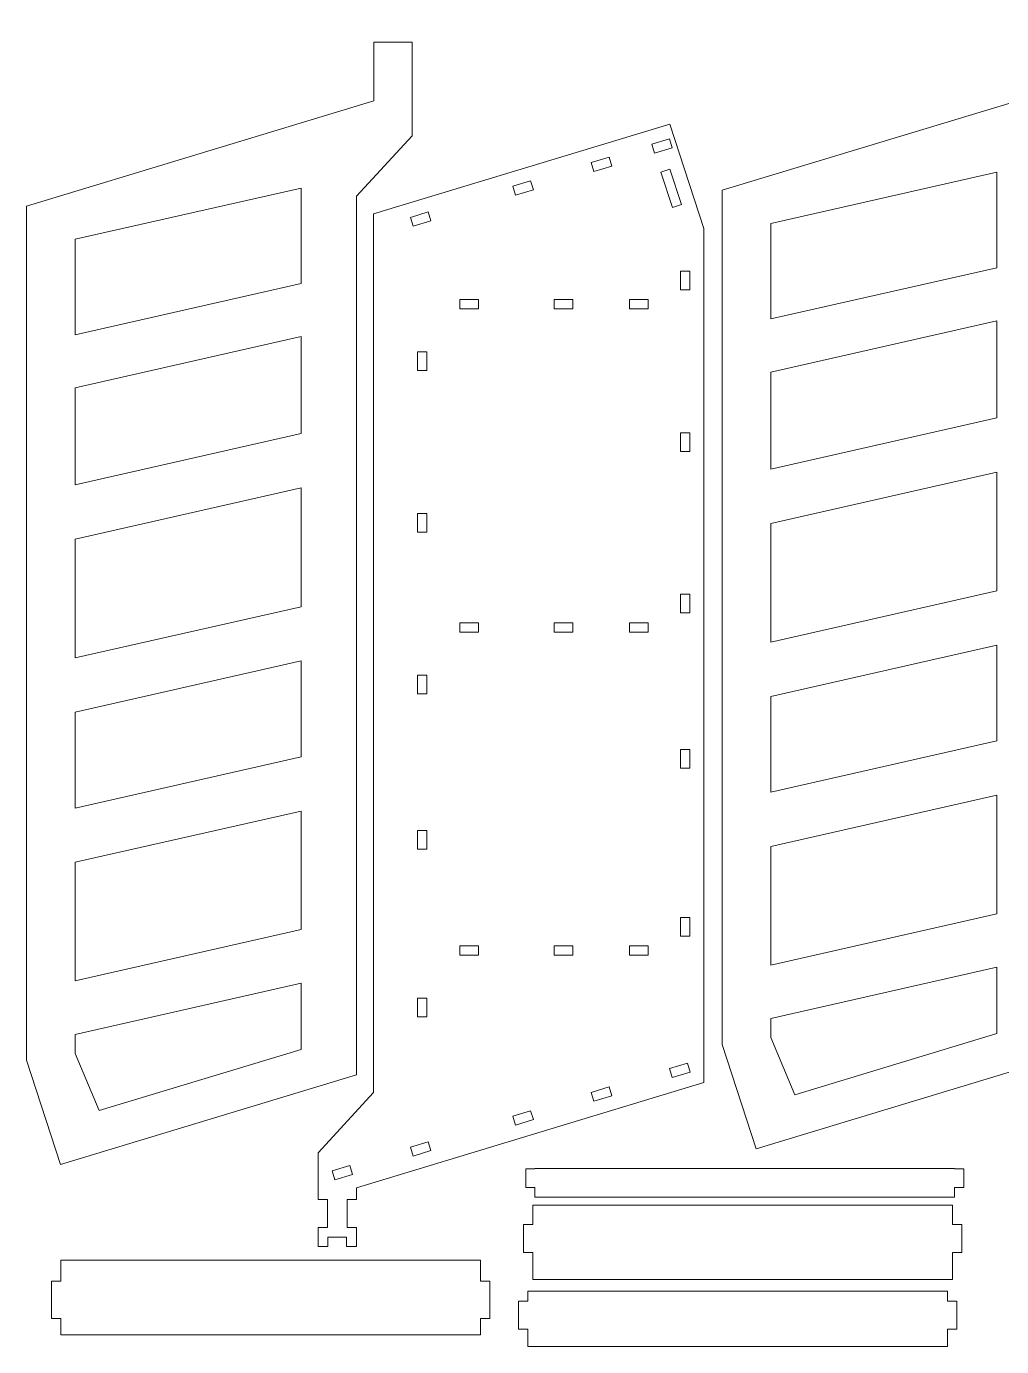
# Model space of a CAD drawing. Header units: centimetres. Extents: x -259 to 261, y 17 to 228.
# Drawn here: x 27.34 to 58.9, y 175.67 to 218.37 of the extents above; entities that cross this region are included whole.
import ezdxf

# ---------------------------------------------------------------- set-up
doc = ezdxf.new("R2010")
doc.units = ezdxf.units.CM
doc.header["$MEASUREMENT"] = 0
doc.layers.add('layer 1', color=7, linetype='Continuous')

msp = doc.modelspace()

# ---------------------------------------------------------------- linework, layer by layer
at = {"layer": 'layer 1', "color": 250, "lineweight": 9}
for points, knots in [([(50.95992, 182.07011), (50.95992, 182.07011), (60.54298, 184.97032), (60.54298, 184.97032), (60.54298, 184.97032), (60.54298, 184.97032), (60.54298, 213.3859), (60.54298, 213.3859), (60.54298, 213.3859), (60.54298, 213.3859), (62.33581, 215.33885), (62.33581, 215.33885), (62.33581, 215.33885), (62.33581, 215.33885), (62.33581, 218.37073), (62.33581, 218.37073), (62.33581, 218.37073), (62.33581, 218.37073), (61.10186, 218.37073), (61.10186, 218.37073), (61.10186, 218.37073), (61.10186, 218.37073), (61.10186, 216.47462), (61.10186, 216.47462), (61.10186, 216.47462), (61.10186, 216.47462), (49.85326, 213.07035), (49.85326, 213.07035), (49.85326, 213.07035), (49.85326, 213.07035), (49.85326, 185.44307), (49.85326, 185.44307), (49.85326, 185.44307), (49.85326, 185.44307), (50.95992, 182.07011), (50.95992, 182.07011)], [0, 0, 0, 0, 0.1, 0.1, 0.1, 0.1, 0.2, 0.2, 0.2, 0.2, 0.3, 0.3, 0.3, 0.3, 0.4, 0.4, 0.4, 0.4, 0.5, 0.5, 0.5, 0.5, 0.6, 0.6, 0.6, 0.6, 0.7, 0.7, 0.7, 0.7, 0.8, 0.8, 0.8, 0.8, 1, 1, 1, 1]), ([(28.44318, 181.56036), (28.44318, 181.56036), (38.02624, 184.46057), (38.02624, 184.46057), (38.02624, 184.46057), (38.02624, 184.46057), (38.02624, 212.87617), (38.02624, 212.87617), (38.02624, 212.87617), (38.02624, 212.87617), (39.81907, 214.82912), (39.81907, 214.82912), (39.81907, 214.82912), (39.81907, 214.82912), (39.81907, 217.86099), (39.81907, 217.86099), (39.81907, 217.86099), (39.81907, 217.86099), (38.58513, 217.86099), (38.58513, 217.86099), (38.58513, 217.86099), (38.58513, 217.86099), (38.58513, 215.96488), (38.58513, 215.96488), (38.58513, 215.96488), (38.58513, 215.96488), (27.33652, 212.56062), (27.33652, 212.56062), (27.33652, 212.56062), (27.33652, 212.56062), (27.33652, 184.93333), (27.33652, 184.93333), (27.33652, 184.93333), (27.33652, 184.93333), (28.44318, 181.56036), (28.44318, 181.56036)], [0, 0, 0, 0, 0.1, 0.1, 0.1, 0.1, 0.2, 0.2, 0.2, 0.2, 0.3, 0.3, 0.3, 0.3, 0.4, 0.4, 0.4, 0.4, 0.5, 0.5, 0.5, 0.5, 0.6, 0.6, 0.6, 0.6, 0.7, 0.7, 0.7, 0.7, 0.8, 0.8, 0.8, 0.8, 1, 1, 1, 1]), ([(38.01717, 178.90694), (38.01717, 178.90694), (38.01717, 179.52402), (38.01717, 179.52402), (38.01717, 179.52402), (38.01717, 179.52402), (37.71531, 179.52402), (37.71531, 179.52402), (37.71531, 179.52402), (37.71531, 179.52402), (37.71531, 180.4296), (37.71531, 180.4296), (37.71531, 180.4296), (37.71531, 180.4296), (38.01717, 180.4296), (38.01717, 180.4296), (38.01717, 180.4296), (38.01717, 180.4296), (38.01717, 180.80304), (38.01717, 180.80304), (38.01717, 180.80304), (38.01717, 180.80304), (49.26576, 184.20731), (49.26576, 184.20731), (49.26576, 184.20731), (49.26576, 184.20731), (49.26576, 211.8346), (49.26576, 211.8346), (49.26576, 211.8346), (49.26576, 211.8346), (48.1591, 215.20755), (48.1591, 215.20755), (48.1591, 215.20755), (48.1591, 215.20755), (38.57605, 212.30734), (38.57605, 212.30734), (38.57605, 212.30734), (38.57605, 212.30734), (38.57605, 183.89176), (38.57605, 183.89176), (38.57605, 183.89176), (38.57605, 183.89176), (36.78321, 181.9388), (36.78321, 181.9388), (36.78321, 181.9388), (36.78321, 181.9388), (36.78321, 180.4296), (36.78321, 180.4296), (36.78321, 180.4296), (36.78321, 180.4296), (37.08507, 180.4296), (37.08507, 180.4296), (37.08507, 180.4296), (37.08507, 180.4296), (37.08507, 179.52402), (37.08507, 179.52402), (37.08507, 179.52402), (37.08507, 179.52402), (36.78321, 179.52402), (36.78321, 179.52402), (36.78321, 179.52402), (36.78321, 179.52402), (36.78321, 178.90694), (36.78321, 178.90694), (36.78321, 178.90694), (36.78321, 178.90694), (37.09833, 178.90694), (37.09833, 178.90694), (37.09833, 178.90694), (37.09833, 178.90694), (37.09833, 179.2088), (37.09833, 179.2088), (37.09833, 179.2088), (37.09833, 179.2088), (37.70205, 179.2088), (37.70205, 179.2088), (37.70205, 179.2088), (37.70205, 179.2088), (37.70205, 178.90694), (37.70205, 178.90694), (37.70205, 178.90694), (37.70205, 178.90694), (38.01717, 178.90694), (38.01717, 178.90694)], [0, 0, 0, 0, 0.04545455, 0.04545455, 0.04545455, 0.04545455, 0.09090909, 0.09090909, 0.09090909, 0.09090909, 0.13636364, 0.13636364, 0.13636364, 0.13636364, 0.18181818, 0.18181818, 0.18181818, 0.18181818, 0.22727273, 0.22727273, 0.22727273, 0.22727273, 0.27272727, 0.27272727, 0.27272727, 0.27272727, 0.31818182, 0.31818182, 0.31818182, 0.31818182, 0.36363636, 0.36363636, 0.36363636, 0.36363636, 0.40909091, 0.40909091, 0.40909091, 0.40909091, 0.45454545, 0.45454545, 0.45454545, 0.45454545, 0.5, 0.5, 0.5, 0.5, 0.54545455, 0.54545455, 0.54545455, 0.54545455, 0.59090909, 0.59090909, 0.59090909, 0.59090909, 0.63636364, 0.63636364, 0.63636364, 0.63636364, 0.68181818, 0.68181818, 0.68181818, 0.68181818, 0.72727273, 0.72727273, 0.72727273, 0.72727273, 0.77272727, 0.77272727, 0.77272727, 0.77272727, 0.81818182, 0.81818182, 0.81818182, 0.81818182, 0.86363636, 0.86363636, 0.86363636, 0.86363636, 0.90909091, 0.90909091, 0.90909091, 0.90909091, 1, 1, 1, 1]), ([(48.24196, 214.44417), (48.24196, 214.44417), (48.15452, 214.7331), (48.15452, 214.7331), (48.15452, 214.7331), (48.15452, 214.7331), (47.57668, 214.55821), (47.57668, 214.55821), (47.57668, 214.55821), (47.57668, 214.55821), (47.66413, 214.2693), (47.66413, 214.2693), (47.66413, 214.2693), (47.66413, 214.2693), (48.24196, 214.44417), (48.24196, 214.44417)], [0, 0, 0, 0, 0.2, 0.2, 0.2, 0.2, 0.4, 0.4, 0.4, 0.4, 0.6, 0.6, 0.6, 0.6, 1, 1, 1, 1]), ([(45.61784, 213.96539), (45.61784, 213.96539), (45.70527, 213.67647), (45.70527, 213.67647), (45.70527, 213.67647), (45.70527, 213.67647), (46.28311, 213.85135), (46.28311, 213.85135), (46.28311, 213.85135), (46.28311, 213.85135), (46.19567, 214.14026), (46.19567, 214.14026), (46.19567, 214.14026), (46.19567, 214.14026), (45.61784, 213.96539), (45.61784, 213.96539)], [0, 0, 0, 0, 0.2, 0.2, 0.2, 0.2, 0.4, 0.4, 0.4, 0.4, 0.6, 0.6, 0.6, 0.6, 1, 1, 1, 1]), ([(48.15943, 213.75413), (48.15943, 213.75413), (47.87261, 213.66003), (47.87261, 213.66003), (47.87261, 213.66003), (47.87261, 213.66003), (48.24902, 212.51277), (48.24902, 212.51277), (48.24902, 212.51277), (48.24902, 212.51277), (48.53583, 212.60687), (48.53583, 212.60687), (48.53583, 212.60687), (48.53583, 212.60687), (48.15943, 213.75413), (48.15943, 213.75413)], [0, 0, 0, 0, 0.2, 0.2, 0.2, 0.2, 0.4, 0.4, 0.4, 0.4, 0.6, 0.6, 0.6, 0.6, 1, 1, 1, 1]), ([(58.75159, 210.56567), (58.75159, 210.56567), (58.75159, 213.65149), (58.75159, 213.65149), (58.75159, 213.65149), (58.75159, 213.65149), (51.42753, 211.99344), (51.42753, 211.99344), (51.42753, 211.99344), (51.42753, 211.99344), (51.42753, 208.9076), (51.42753, 208.9076), (51.42753, 208.9076), (51.42753, 208.9076), (58.75159, 210.56567), (58.75159, 210.56567)], [0, 0, 0, 0, 0.2, 0.2, 0.2, 0.2, 0.4, 0.4, 0.4, 0.4, 0.6, 0.6, 0.6, 0.6, 1, 1, 1, 1]), ([(36.23485, 210.05593), (36.23485, 210.05593), (36.23485, 213.14174), (36.23485, 213.14174), (36.23485, 213.14174), (36.23485, 213.14174), (28.9108, 211.4837), (28.9108, 211.4837), (28.9108, 211.4837), (28.9108, 211.4837), (28.9108, 208.39786), (28.9108, 208.39786), (28.9108, 208.39786), (28.9108, 208.39786), (36.23485, 210.05593), (36.23485, 210.05593)], [0, 0, 0, 0, 0.2, 0.2, 0.2, 0.2, 0.4, 0.4, 0.4, 0.4, 0.6, 0.6, 0.6, 0.6, 1, 1, 1, 1]), ([(43.74643, 213.08365), (43.74643, 213.08365), (43.65899, 213.37257), (43.65899, 213.37257), (43.65899, 213.37257), (43.65899, 213.37257), (43.08115, 213.1977), (43.08115, 213.1977), (43.08115, 213.1977), (43.08115, 213.1977), (43.16858, 212.90877), (43.16858, 212.90877), (43.16858, 212.90877), (43.16858, 212.90877), (43.74643, 213.08365), (43.74643, 213.08365)], [0, 0, 0, 0, 0.2, 0.2, 0.2, 0.2, 0.4, 0.4, 0.4, 0.4, 0.6, 0.6, 0.6, 0.6, 1, 1, 1, 1]), ([(39.8533, 211.90544), (39.8533, 211.90544), (40.43113, 212.08031), (40.43113, 212.08031), (40.43113, 212.08031), (40.43113, 212.08031), (40.3437, 212.36923), (40.3437, 212.36923), (40.3437, 212.36923), (40.3437, 212.36923), (39.76586, 212.19435), (39.76586, 212.19435), (39.76586, 212.19435), (39.76586, 212.19435), (39.8533, 211.90544), (39.8533, 211.90544)], [0, 0, 0, 0, 0.2, 0.2, 0.2, 0.2, 0.4, 0.4, 0.4, 0.4, 0.6, 0.6, 0.6, 0.6, 1, 1, 1, 1]), ([(48.51111, 209.8485), (48.51111, 209.8485), (48.81297, 209.8485), (48.81297, 209.8485), (48.81297, 209.8485), (48.81297, 209.8485), (48.81297, 210.45221), (48.81297, 210.45221), (48.81297, 210.45221), (48.81297, 210.45221), (48.51111, 210.45221), (48.51111, 210.45221), (48.51111, 210.45221), (48.51111, 210.45221), (48.51111, 209.8485), (48.51111, 209.8485)], [0, 0, 0, 0, 0.2, 0.2, 0.2, 0.2, 0.4, 0.4, 0.4, 0.4, 0.6, 0.6, 0.6, 0.6, 1, 1, 1, 1]), ([(41.97373, 209.23173), (41.97373, 209.23173), (41.97373, 209.53359), (41.97373, 209.53359), (41.97373, 209.53359), (41.97373, 209.53359), (41.37001, 209.53359), (41.37001, 209.53359), (41.37001, 209.53359), (41.37001, 209.53359), (41.37001, 209.23173), (41.37001, 209.23173), (41.37001, 209.23173), (41.37001, 209.23173), (41.97373, 209.23173), (41.97373, 209.23173)], [0, 0, 0, 0, 0.2, 0.2, 0.2, 0.2, 0.4, 0.4, 0.4, 0.4, 0.6, 0.6, 0.6, 0.6, 1, 1, 1, 1]), ([(44.4176, 209.53359), (44.4176, 209.53359), (44.4176, 209.23173), (44.4176, 209.23173), (44.4176, 209.23173), (44.4176, 209.23173), (45.02132, 209.23173), (45.02132, 209.23173), (45.02132, 209.23173), (45.02132, 209.23173), (45.02132, 209.53359), (45.02132, 209.53359), (45.02132, 209.53359), (45.02132, 209.53359), (44.4176, 209.53359), (44.4176, 209.53359)], [0, 0, 0, 0, 0.2, 0.2, 0.2, 0.2, 0.4, 0.4, 0.4, 0.4, 0.6, 0.6, 0.6, 0.6, 1, 1, 1, 1]), ([(47.46519, 209.53359), (47.46519, 209.53359), (46.86147, 209.53359), (46.86147, 209.53359), (46.86147, 209.53359), (46.86147, 209.53359), (46.86147, 209.23173), (46.86147, 209.23173), (46.86147, 209.23173), (46.86147, 209.23173), (47.46519, 209.23173), (47.46519, 209.23173), (47.46519, 209.23173), (47.46519, 209.23173), (47.46519, 209.53359), (47.46519, 209.53359)], [0, 0, 0, 0, 0.2, 0.2, 0.2, 0.2, 0.4, 0.4, 0.4, 0.4, 0.6, 0.6, 0.6, 0.6, 1, 1, 1, 1]), ([(51.42753, 204.05161), (51.42753, 204.05161), (58.75159, 205.70966), (58.75159, 205.70966), (58.75159, 205.70966), (58.75159, 205.70966), (58.75159, 208.84682), (58.75159, 208.84682), (58.75159, 208.84682), (58.75159, 208.84682), (51.42753, 207.18876), (51.42753, 207.18876), (51.42753, 207.18876), (51.42753, 207.18876), (51.42753, 204.05161), (51.42753, 204.05161)], [0, 0, 0, 0, 0.2, 0.2, 0.2, 0.2, 0.4, 0.4, 0.4, 0.4, 0.6, 0.6, 0.6, 0.6, 1, 1, 1, 1]), ([(28.9108, 203.54187), (28.9108, 203.54187), (36.23485, 205.19993), (36.23485, 205.19993), (36.23485, 205.19993), (36.23485, 205.19993), (36.23485, 208.33708), (36.23485, 208.33708), (36.23485, 208.33708), (36.23485, 208.33708), (28.9108, 206.67902), (28.9108, 206.67902), (28.9108, 206.67902), (28.9108, 206.67902), (28.9108, 203.54187), (28.9108, 203.54187)], [0, 0, 0, 0, 0.2, 0.2, 0.2, 0.2, 0.4, 0.4, 0.4, 0.4, 0.6, 0.6, 0.6, 0.6, 1, 1, 1, 1]), ([(40.29315, 207.23551), (40.29315, 207.23551), (40.29315, 207.83923), (40.29315, 207.83923), (40.29315, 207.83923), (40.29315, 207.83923), (39.99129, 207.83923), (39.99129, 207.83923), (39.99129, 207.83923), (39.99129, 207.83923), (39.99129, 207.23551), (39.99129, 207.23551), (39.99129, 207.23551), (39.99129, 207.23551), (40.29315, 207.23551), (40.29315, 207.23551)], [0, 0, 0, 0, 0.2, 0.2, 0.2, 0.2, 0.4, 0.4, 0.4, 0.4, 0.6, 0.6, 0.6, 0.6, 1, 1, 1, 1]), ([(48.81297, 205.22707), (48.81297, 205.22707), (48.51111, 205.22707), (48.51111, 205.22707), (48.51111, 205.22707), (48.51111, 205.22707), (48.51111, 204.62335), (48.51111, 204.62335), (48.51111, 204.62335), (48.51111, 204.62335), (48.81297, 204.62335), (48.81297, 204.62335), (48.81297, 204.62335), (48.81297, 204.62335), (48.81297, 205.22707), (48.81297, 205.22707)], [0, 0, 0, 0, 0.2, 0.2, 0.2, 0.2, 0.4, 0.4, 0.4, 0.4, 0.6, 0.6, 0.6, 0.6, 1, 1, 1, 1]), ([(51.42753, 198.45188), (51.42753, 198.45188), (58.75159, 200.10995), (58.75159, 200.10995), (58.75159, 200.10995), (58.75159, 200.10995), (58.75159, 203.95411), (58.75159, 203.95411), (58.75159, 203.95411), (58.75159, 203.95411), (51.42753, 202.29604), (51.42753, 202.29604), (51.42753, 202.29604), (51.42753, 202.29604), (51.42753, 198.45188), (51.42753, 198.45188)], [0, 0, 0, 0, 0.2, 0.2, 0.2, 0.2, 0.4, 0.4, 0.4, 0.4, 0.6, 0.6, 0.6, 0.6, 1, 1, 1, 1]), ([(28.9108, 197.94214), (28.9108, 197.94214), (36.23485, 199.60021), (36.23485, 199.60021), (36.23485, 199.60021), (36.23485, 199.60021), (36.23485, 203.44436), (36.23485, 203.44436), (36.23485, 203.44436), (36.23485, 203.44436), (28.9108, 201.7863), (28.9108, 201.7863), (28.9108, 201.7863), (28.9108, 201.7863), (28.9108, 197.94214), (28.9108, 197.94214)], [0, 0, 0, 0, 0.2, 0.2, 0.2, 0.2, 0.4, 0.4, 0.4, 0.4, 0.6, 0.6, 0.6, 0.6, 1, 1, 1, 1]), ([(40.29315, 202.61407), (40.29315, 202.61407), (39.99129, 202.61407), (39.99129, 202.61407), (39.99129, 202.61407), (39.99129, 202.61407), (39.99129, 202.01036), (39.99129, 202.01036), (39.99129, 202.01036), (39.99129, 202.01036), (40.29315, 202.01036), (40.29315, 202.01036), (40.29315, 202.01036), (40.29315, 202.01036), (40.29315, 202.61407), (40.29315, 202.61407)], [0, 0, 0, 0, 0.2, 0.2, 0.2, 0.2, 0.4, 0.4, 0.4, 0.4, 0.6, 0.6, 0.6, 0.6, 1, 1, 1, 1]), ([(48.81297, 200.00192), (48.81297, 200.00192), (48.51111, 200.00192), (48.51111, 200.00192), (48.51111, 200.00192), (48.51111, 200.00192), (48.51111, 199.3982), (48.51111, 199.3982), (48.51111, 199.3982), (48.51111, 199.3982), (48.81297, 199.3982), (48.81297, 199.3982), (48.81297, 199.3982), (48.81297, 199.3982), (48.81297, 200.00192), (48.81297, 200.00192)], [0, 0, 0, 0, 0.2, 0.2, 0.2, 0.2, 0.4, 0.4, 0.4, 0.4, 0.6, 0.6, 0.6, 0.6, 1, 1, 1, 1]), ([(41.97373, 198.78142), (41.97373, 198.78142), (41.97373, 199.08328), (41.97373, 199.08328), (41.97373, 199.08328), (41.97373, 199.08328), (41.37001, 199.08328), (41.37001, 199.08328), (41.37001, 199.08328), (41.37001, 199.08328), (41.37001, 198.78142), (41.37001, 198.78142), (41.37001, 198.78142), (41.37001, 198.78142), (41.97373, 198.78142), (41.97373, 198.78142)], [0, 0, 0, 0, 0.2, 0.2, 0.2, 0.2, 0.4, 0.4, 0.4, 0.4, 0.6, 0.6, 0.6, 0.6, 1, 1, 1, 1]), ([(45.02132, 198.78142), (45.02132, 198.78142), (45.02132, 199.08328), (45.02132, 199.08328), (45.02132, 199.08328), (45.02132, 199.08328), (44.4176, 199.08328), (44.4176, 199.08328), (44.4176, 199.08328), (44.4176, 199.08328), (44.4176, 198.78142), (44.4176, 198.78142), (44.4176, 198.78142), (44.4176, 198.78142), (45.02132, 198.78142), (45.02132, 198.78142)], [0, 0, 0, 0, 0.2, 0.2, 0.2, 0.2, 0.4, 0.4, 0.4, 0.4, 0.6, 0.6, 0.6, 0.6, 1, 1, 1, 1]), ([(46.86147, 199.08328), (46.86147, 199.08328), (46.86147, 198.78142), (46.86147, 198.78142), (46.86147, 198.78142), (46.86147, 198.78142), (47.46519, 198.78142), (47.46519, 198.78142), (47.46519, 198.78142), (47.46519, 198.78142), (47.46519, 199.08328), (47.46519, 199.08328), (47.46519, 199.08328), (47.46519, 199.08328), (46.86147, 199.08328), (46.86147, 199.08328)], [0, 0, 0, 0, 0.2, 0.2, 0.2, 0.2, 0.4, 0.4, 0.4, 0.4, 0.6, 0.6, 0.6, 0.6, 1, 1, 1, 1]), ([(58.75159, 198.35438), (58.75159, 198.35438), (51.42753, 196.6963), (51.42753, 196.6963), (51.42753, 196.6963), (51.42753, 196.6963), (51.42753, 193.59887), (51.42753, 193.59887), (51.42753, 193.59887), (51.42753, 193.59887), (58.75159, 195.25694), (58.75159, 195.25694), (58.75159, 195.25694), (58.75159, 195.25694), (58.75159, 198.35438), (58.75159, 198.35438)], [0, 0, 0, 0, 0.2, 0.2, 0.2, 0.2, 0.4, 0.4, 0.4, 0.4, 0.6, 0.6, 0.6, 0.6, 1, 1, 1, 1]), ([(36.23485, 197.84464), (36.23485, 197.84464), (28.9108, 196.18657), (28.9108, 196.18657), (28.9108, 196.18657), (28.9108, 196.18657), (28.9108, 193.08913), (28.9108, 193.08913), (28.9108, 193.08913), (28.9108, 193.08913), (36.23485, 194.74721), (36.23485, 194.74721), (36.23485, 194.74721), (36.23485, 194.74721), (36.23485, 197.84464), (36.23485, 197.84464)], [0, 0, 0, 0, 0.2, 0.2, 0.2, 0.2, 0.4, 0.4, 0.4, 0.4, 0.6, 0.6, 0.6, 0.6, 1, 1, 1, 1]), ([(39.99129, 196.78521), (39.99129, 196.78521), (40.29315, 196.78521), (40.29315, 196.78521), (40.29315, 196.78521), (40.29315, 196.78521), (40.29315, 197.38893), (40.29315, 197.38893), (40.29315, 197.38893), (40.29315, 197.38893), (39.99129, 197.38893), (39.99129, 197.38893), (39.99129, 197.38893), (39.99129, 197.38893), (39.99129, 196.78521), (39.99129, 196.78521)], [0, 0, 0, 0, 0.2, 0.2, 0.2, 0.2, 0.4, 0.4, 0.4, 0.4, 0.6, 0.6, 0.6, 0.6, 1, 1, 1, 1]), ([(48.81297, 194.97753), (48.81297, 194.97753), (48.51111, 194.97753), (48.51111, 194.97753), (48.51111, 194.97753), (48.51111, 194.97753), (48.51111, 194.37381), (48.51111, 194.37381), (48.51111, 194.37381), (48.51111, 194.37381), (48.81297, 194.37381), (48.81297, 194.37381), (48.81297, 194.37381), (48.81297, 194.37381), (48.81297, 194.97753), (48.81297, 194.97753)], [0, 0, 0, 0, 0.2, 0.2, 0.2, 0.2, 0.4, 0.4, 0.4, 0.4, 0.6, 0.6, 0.6, 0.6, 1, 1, 1, 1]), ([(51.42753, 188.00886), (51.42753, 188.00886), (58.75159, 189.6669), (58.75159, 189.6669), (58.75159, 189.6669), (58.75159, 189.6669), (58.75159, 193.50137), (58.75159, 193.50137), (58.75159, 193.50137), (58.75159, 193.50137), (51.42753, 191.84332), (51.42753, 191.84332), (51.42753, 191.84332), (51.42753, 191.84332), (51.42753, 188.00886), (51.42753, 188.00886)], [0, 0, 0, 0, 0.2, 0.2, 0.2, 0.2, 0.4, 0.4, 0.4, 0.4, 0.6, 0.6, 0.6, 0.6, 1, 1, 1, 1]), ([(28.9108, 187.49912), (28.9108, 187.49912), (36.23485, 189.15717), (36.23485, 189.15717), (36.23485, 189.15717), (36.23485, 189.15717), (36.23485, 192.99164), (36.23485, 192.99164), (36.23485, 192.99164), (36.23485, 192.99164), (28.9108, 191.33357), (28.9108, 191.33357), (28.9108, 191.33357), (28.9108, 191.33357), (28.9108, 187.49912), (28.9108, 187.49912)], [0, 0, 0, 0, 0.2, 0.2, 0.2, 0.2, 0.4, 0.4, 0.4, 0.4, 0.6, 0.6, 0.6, 0.6, 1, 1, 1, 1]), ([(39.99129, 192.36453), (39.99129, 192.36453), (39.99129, 191.76081), (39.99129, 191.76081), (39.99129, 191.76081), (39.99129, 191.76081), (40.29315, 191.76081), (40.29315, 191.76081), (40.29315, 191.76081), (40.29315, 191.76081), (40.29315, 192.36453), (40.29315, 192.36453), (40.29315, 192.36453), (40.29315, 192.36453), (39.99129, 192.36453), (39.99129, 192.36453)], [0, 0, 0, 0, 0.2, 0.2, 0.2, 0.2, 0.4, 0.4, 0.4, 0.4, 0.6, 0.6, 0.6, 0.6, 1, 1, 1, 1]), ([(48.81297, 189.55161), (48.81297, 189.55161), (48.51111, 189.55161), (48.51111, 189.55161), (48.51111, 189.55161), (48.51111, 189.55161), (48.51111, 188.94789), (48.51111, 188.94789), (48.51111, 188.94789), (48.51111, 188.94789), (48.81297, 188.94789), (48.81297, 188.94789), (48.81297, 188.94789), (48.81297, 188.94789), (48.81297, 189.55161), (48.81297, 189.55161)], [0, 0, 0, 0, 0.2, 0.2, 0.2, 0.2, 0.4, 0.4, 0.4, 0.4, 0.6, 0.6, 0.6, 0.6, 1, 1, 1, 1]), ([(41.37001, 188.63298), (41.37001, 188.63298), (41.37001, 188.33112), (41.37001, 188.33112), (41.37001, 188.33112), (41.37001, 188.33112), (41.97373, 188.33112), (41.97373, 188.33112), (41.97373, 188.33112), (41.97373, 188.33112), (41.97373, 188.63298), (41.97373, 188.63298), (41.97373, 188.63298), (41.97373, 188.63298), (41.37001, 188.63298), (41.37001, 188.63298)], [0, 0, 0, 0, 0.2, 0.2, 0.2, 0.2, 0.4, 0.4, 0.4, 0.4, 0.6, 0.6, 0.6, 0.6, 1, 1, 1, 1]), ([(45.02132, 188.63298), (45.02132, 188.63298), (44.4176, 188.63298), (44.4176, 188.63298), (44.4176, 188.63298), (44.4176, 188.63298), (44.4176, 188.33112), (44.4176, 188.33112), (44.4176, 188.33112), (44.4176, 188.33112), (45.02132, 188.33112), (45.02132, 188.33112), (45.02132, 188.33112), (45.02132, 188.33112), (45.02132, 188.63298), (45.02132, 188.63298)], [0, 0, 0, 0, 0.2, 0.2, 0.2, 0.2, 0.4, 0.4, 0.4, 0.4, 0.6, 0.6, 0.6, 0.6, 1, 1, 1, 1]), ([(46.86147, 188.63298), (46.86147, 188.63298), (46.86147, 188.33112), (46.86147, 188.33112), (46.86147, 188.33112), (46.86147, 188.33112), (47.46519, 188.33112), (47.46519, 188.33112), (47.46519, 188.33112), (47.46519, 188.33112), (47.46519, 188.63298), (47.46519, 188.63298), (47.46519, 188.63298), (47.46519, 188.63298), (46.86147, 188.63298), (46.86147, 188.63298)], [0, 0, 0, 0, 0.2, 0.2, 0.2, 0.2, 0.4, 0.4, 0.4, 0.4, 0.6, 0.6, 0.6, 0.6, 1, 1, 1, 1]), ([(51.42753, 186.27786), (51.42753, 186.27786), (51.42753, 185.6617), (51.42753, 185.6617), (51.42753, 185.6617), (51.42753, 185.6617), (52.21183, 183.81124), (52.21183, 183.81124), (52.21183, 183.81124), (52.21183, 183.81124), (58.75159, 185.79043), (58.75159, 185.79043), (58.75159, 185.79043), (58.75159, 185.79043), (58.75159, 187.93592), (58.75159, 187.93592), (58.75159, 187.93592), (58.75159, 187.93592), (51.42753, 186.27786), (51.42753, 186.27786)], [0, 0, 0, 0, 0.16666667, 0.16666667, 0.16666667, 0.16666667, 0.33333333, 0.33333333, 0.33333333, 0.33333333, 0.5, 0.5, 0.5, 0.5, 0.66666667, 0.66666667, 0.66666667, 0.66666667, 1, 1, 1, 1]), ([(28.9108, 185.76813), (28.9108, 185.76813), (28.9108, 185.15197), (28.9108, 185.15197), (28.9108, 185.15197), (28.9108, 185.15197), (29.69508, 183.3015), (29.69508, 183.3015), (29.69508, 183.3015), (29.69508, 183.3015), (36.23485, 185.2807), (36.23485, 185.2807), (36.23485, 185.2807), (36.23485, 185.2807), (36.23485, 187.42618), (36.23485, 187.42618), (36.23485, 187.42618), (36.23485, 187.42618), (28.9108, 185.76813), (28.9108, 185.76813)], [0, 0, 0, 0, 0.16666667, 0.16666667, 0.16666667, 0.16666667, 0.33333333, 0.33333333, 0.33333333, 0.33333333, 0.5, 0.5, 0.5, 0.5, 0.66666667, 0.66666667, 0.66666667, 0.66666667, 1, 1, 1, 1]), ([(39.99129, 186.3349), (39.99129, 186.3349), (40.29315, 186.3349), (40.29315, 186.3349), (40.29315, 186.3349), (40.29315, 186.3349), (40.29315, 186.93862), (40.29315, 186.93862), (40.29315, 186.93862), (40.29315, 186.93862), (39.99129, 186.93862), (39.99129, 186.93862), (39.99129, 186.93862), (39.99129, 186.93862), (39.99129, 186.3349), (39.99129, 186.3349)], [0, 0, 0, 0, 0.2, 0.2, 0.2, 0.2, 0.4, 0.4, 0.4, 0.4, 0.6, 0.6, 0.6, 0.6, 1, 1, 1, 1]), ([(48.73236, 184.83434), (48.73236, 184.83434), (48.15452, 184.65945), (48.15452, 184.65945), (48.15452, 184.65945), (48.15452, 184.65945), (48.24196, 184.37053), (48.24196, 184.37053), (48.24196, 184.37053), (48.24196, 184.37053), (48.8198, 184.54541), (48.8198, 184.54541), (48.8198, 184.54541), (48.8198, 184.54541), (48.73236, 184.83434), (48.73236, 184.83434)], [0, 0, 0, 0, 0.2, 0.2, 0.2, 0.2, 0.4, 0.4, 0.4, 0.4, 0.6, 0.6, 0.6, 0.6, 1, 1, 1, 1]), ([(46.19567, 184.06663), (46.19567, 184.06663), (45.61784, 183.89176), (45.61784, 183.89176), (45.61784, 183.89176), (45.61784, 183.89176), (45.70527, 183.60284), (45.70527, 183.60284), (45.70527, 183.60284), (45.70527, 183.60284), (46.28311, 183.77772), (46.28311, 183.77772), (46.28311, 183.77772), (46.28311, 183.77772), (46.19567, 184.06663), (46.19567, 184.06663)], [0, 0, 0, 0, 0.2, 0.2, 0.2, 0.2, 0.4, 0.4, 0.4, 0.4, 0.6, 0.6, 0.6, 0.6, 1, 1, 1, 1]), ([(43.65899, 183.29893), (43.65899, 183.29893), (43.08115, 183.12406), (43.08115, 183.12406), (43.08115, 183.12406), (43.08115, 183.12406), (43.16858, 182.83514), (43.16858, 182.83514), (43.16858, 182.83514), (43.16858, 182.83514), (43.74643, 183.01001), (43.74643, 183.01001), (43.74643, 183.01001), (43.74643, 183.01001), (43.65899, 183.29893), (43.65899, 183.29893)], [0, 0, 0, 0, 0.2, 0.2, 0.2, 0.2, 0.4, 0.4, 0.4, 0.4, 0.6, 0.6, 0.6, 0.6, 1, 1, 1, 1]), ([(39.8533, 181.8318), (39.8533, 181.8318), (40.43113, 182.00668), (40.43113, 182.00668), (40.43113, 182.00668), (40.43113, 182.00668), (40.3437, 182.29559), (40.3437, 182.29559), (40.3437, 182.29559), (40.3437, 182.29559), (39.76586, 182.12072), (39.76586, 182.12072), (39.76586, 182.12072), (39.76586, 182.12072), (39.8533, 181.8318), (39.8533, 181.8318)], [0, 0, 0, 0, 0.2, 0.2, 0.2, 0.2, 0.4, 0.4, 0.4, 0.4, 0.6, 0.6, 0.6, 0.6, 1, 1, 1, 1]), ([(37.80701, 181.5279), (37.80701, 181.5279), (37.22917, 181.35302), (37.22917, 181.35302), (37.22917, 181.35302), (37.22917, 181.35302), (37.31662, 181.0641), (37.31662, 181.0641), (37.31662, 181.0641), (37.31662, 181.0641), (37.89444, 181.23897), (37.89444, 181.23897), (37.89444, 181.23897), (37.89444, 181.23897), (37.80701, 181.5279), (37.80701, 181.5279)], [0, 0, 0, 0, 0.2, 0.2, 0.2, 0.2, 0.4, 0.4, 0.4, 0.4, 0.6, 0.6, 0.6, 0.6, 1, 1, 1, 1]), ([(43.79924, 181.42032), (43.79924, 181.42032), (43.49738, 181.42032), (43.49738, 181.42032), (43.49738, 181.42032), (43.49738, 181.42032), (43.49738, 180.8166), (43.49738, 180.8166), (43.49738, 180.8166), (43.49738, 180.8166), (43.79924, 180.8166), (43.79924, 180.8166), (43.79924, 180.8166), (43.79924, 180.8166), (43.79924, 180.5015), (43.79924, 180.5015), (43.79924, 180.5015), (43.79924, 180.5015), (57.38294, 180.5015), (57.38294, 180.5015), (57.38294, 180.5015), (57.38294, 180.5015), (57.38294, 180.8166), (57.38294, 180.8166), (57.38294, 180.8166), (57.38294, 180.8166), (57.6848, 180.8166), (57.6848, 180.8166), (57.6848, 180.8166), (57.6848, 180.8166), (57.6848, 181.42032), (57.6848, 181.42032), (57.6848, 181.42032), (57.6848, 181.42032), (57.38294, 181.42032), (57.38294, 181.42032), (57.38294, 181.42032), (57.38294, 181.42032), (57.38294, 181.43359), (57.38294, 181.43359), (57.38294, 181.43359), (57.38294, 181.43359), (43.79924, 181.43359), (43.79924, 181.43359), (43.79924, 181.43359), (43.79924, 181.43359), (43.79924, 181.42032), (43.79924, 181.42032)], [0, 0, 0, 0, 0.07692308, 0.07692308, 0.07692308, 0.07692308, 0.15384615, 0.15384615, 0.15384615, 0.15384615, 0.23076923, 0.23076923, 0.23076923, 0.23076923, 0.30769231, 0.30769231, 0.30769231, 0.30769231, 0.38461538, 0.38461538, 0.38461538, 0.38461538, 0.46153846, 0.46153846, 0.46153846, 0.46153846, 0.53846154, 0.53846154, 0.53846154, 0.53846154, 0.61538462, 0.61538462, 0.61538462, 0.61538462, 0.69230769, 0.69230769, 0.69230769, 0.69230769, 0.76923077, 0.76923077, 0.76923077, 0.76923077, 0.84615385, 0.84615385, 0.84615385, 0.84615385, 1, 1, 1, 1]), ([(57.31013, 179.62214), (57.31013, 179.62214), (57.61199, 179.62214), (57.61199, 179.62214), (57.61199, 179.62214), (57.61199, 179.62214), (57.61199, 178.71656), (57.61199, 178.71656), (57.61199, 178.71656), (57.61199, 178.71656), (57.31013, 178.71656), (57.31013, 178.71656), (57.31013, 178.71656), (57.31013, 178.71656), (57.31013, 177.83679), (57.31013, 177.83679), (57.31013, 177.83679), (57.31013, 177.83679), (43.72642, 177.83679), (43.72642, 177.83679), (43.72642, 177.83679), (43.72642, 177.83679), (43.72642, 178.71656), (43.72642, 178.71656), (43.72642, 178.71656), (43.72642, 178.71656), (43.42457, 178.71656), (43.42457, 178.71656), (43.42457, 178.71656), (43.42457, 178.71656), (43.42457, 179.62214), (43.42457, 179.62214), (43.42457, 179.62214), (43.42457, 179.62214), (43.72642, 179.62214), (43.72642, 179.62214), (43.72642, 179.62214), (43.72642, 179.62214), (43.72642, 180.23923), (43.72642, 180.23923), (43.72642, 180.23923), (43.72642, 180.23923), (57.31013, 180.23923), (57.31013, 180.23923), (57.31013, 180.23923), (57.31013, 180.23923), (57.31013, 179.62214), (57.31013, 179.62214)], [0, 0, 0, 0, 0.07692308, 0.07692308, 0.07692308, 0.07692308, 0.15384615, 0.15384615, 0.15384615, 0.15384615, 0.23076923, 0.23076923, 0.23076923, 0.23076923, 0.30769231, 0.30769231, 0.30769231, 0.30769231, 0.38461538, 0.38461538, 0.38461538, 0.38461538, 0.46153846, 0.46153846, 0.46153846, 0.46153846, 0.53846154, 0.53846154, 0.53846154, 0.53846154, 0.61538462, 0.61538462, 0.61538462, 0.61538462, 0.69230769, 0.69230769, 0.69230769, 0.69230769, 0.76923077, 0.76923077, 0.76923077, 0.76923077, 0.84615385, 0.84615385, 0.84615385, 0.84615385, 1, 1, 1, 1]), ([(28.15189, 177.18278), (28.15189, 177.18278), (28.15189, 177.7865), (28.15189, 177.7865), (28.15189, 177.7865), (28.15189, 177.7865), (28.45375, 177.7865), (28.45375, 177.7865), (28.45375, 177.7865), (28.45375, 177.7865), (28.45375, 178.46148), (28.45375, 178.46148), (28.45375, 178.46148), (28.45375, 178.46148), (42.03745, 178.46148), (42.03745, 178.46148), (42.03745, 178.46148), (42.03745, 178.46148), (42.03745, 177.7865), (42.03745, 177.7865), (42.03745, 177.7865), (42.03745, 177.7865), (42.33931, 177.7865), (42.33931, 177.7865), (42.33931, 177.7865), (42.33931, 177.7865), (42.33931, 177.18278), (42.33931, 177.18278), (42.33931, 177.18278), (42.33931, 177.18278), (42.33931, 176.57906), (42.33931, 176.57906), (42.33931, 176.57906), (42.33931, 176.57906), (42.03745, 176.57906), (42.03745, 176.57906), (42.03745, 176.57906), (42.03745, 176.57906), (42.03745, 176.0466), (42.03745, 176.0466), (42.03745, 176.0466), (42.03745, 176.0466), (28.45375, 176.0466), (28.45375, 176.0466), (28.45375, 176.0466), (28.45375, 176.0466), (28.45375, 176.57906), (28.45375, 176.57906), (28.45375, 176.57906), (28.45375, 176.57906), (28.15189, 176.57906), (28.15189, 176.57906), (28.15189, 176.57906), (28.15189, 176.57906), (28.15189, 177.18278), (28.15189, 177.18278)], [0, 0, 0, 0, 0.06666667, 0.06666667, 0.06666667, 0.06666667, 0.13333333, 0.13333333, 0.13333333, 0.13333333, 0.2, 0.2, 0.2, 0.2, 0.26666667, 0.26666667, 0.26666667, 0.26666667, 0.33333333, 0.33333333, 0.33333333, 0.33333333, 0.4, 0.4, 0.4, 0.4, 0.46666667, 0.46666667, 0.46666667, 0.46666667, 0.53333333, 0.53333333, 0.53333333, 0.53333333, 0.6, 0.6, 0.6, 0.6, 0.66666667, 0.66666667, 0.66666667, 0.66666667, 0.73333333, 0.73333333, 0.73333333, 0.73333333, 0.8, 0.8, 0.8, 0.8, 0.86666667, 0.86666667, 0.86666667, 0.86666667, 1, 1, 1, 1]), ([(43.56253, 177.14139), (43.56253, 177.14139), (43.26067, 177.14139), (43.26067, 177.14139), (43.26067, 177.14139), (43.26067, 177.14139), (43.26067, 176.23581), (43.26067, 176.23581), (43.26067, 176.23581), (43.26067, 176.23581), (43.56253, 176.23581), (43.56253, 176.23581), (43.56253, 176.23581), (43.56253, 176.23581), (43.56253, 175.668), (43.56253, 175.668), (43.56253, 175.668), (43.56253, 175.668), (57.14622, 175.668), (57.14622, 175.668), (57.14622, 175.668), (57.14622, 175.668), (57.14622, 176.23581), (57.14622, 176.23581), (57.14622, 176.23581), (57.14622, 176.23581), (57.44808, 176.23581), (57.44808, 176.23581), (57.44808, 176.23581), (57.44808, 176.23581), (57.44808, 177.14139), (57.44808, 177.14139), (57.44808, 177.14139), (57.44808, 177.14139), (57.14622, 177.14139), (57.14622, 177.14139), (57.14622, 177.14139), (57.14622, 177.14139), (57.14622, 177.45661), (57.14622, 177.45661), (57.14622, 177.45661), (57.14622, 177.45661), (43.56253, 177.45661), (43.56253, 177.45661), (43.56253, 177.45661), (43.56253, 177.45661), (43.56253, 177.14139), (43.56253, 177.14139)], [0, 0, 0, 0, 0.07692308, 0.07692308, 0.07692308, 0.07692308, 0.15384615, 0.15384615, 0.15384615, 0.15384615, 0.23076923, 0.23076923, 0.23076923, 0.23076923, 0.30769231, 0.30769231, 0.30769231, 0.30769231, 0.38461538, 0.38461538, 0.38461538, 0.38461538, 0.46153846, 0.46153846, 0.46153846, 0.46153846, 0.53846154, 0.53846154, 0.53846154, 0.53846154, 0.61538462, 0.61538462, 0.61538462, 0.61538462, 0.69230769, 0.69230769, 0.69230769, 0.69230769, 0.76923077, 0.76923077, 0.76923077, 0.76923077, 0.84615385, 0.84615385, 0.84615385, 0.84615385, 1, 1, 1, 1])]:
    msp.add_open_spline(points, degree=3, knots=knots, dxfattribs=at)

doc.saveas('drawing.dxf')
